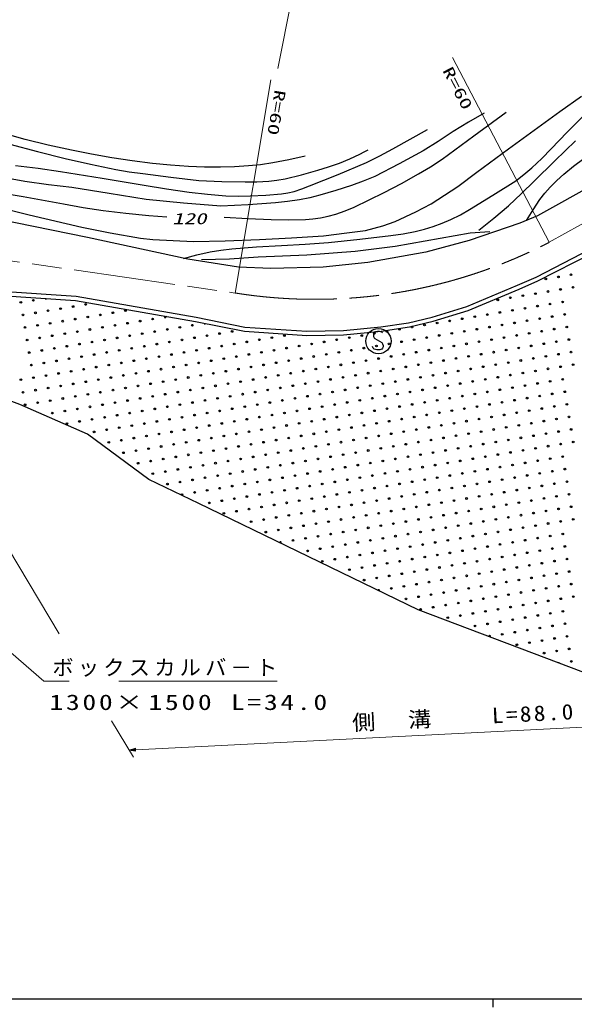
# Model space of a CAD drawing. Units: millimetres, scale not verified. Extents: x 40000 to 680000, y 20000 to 380000.
# Drawn here: x 212220 to 277586, y 204000 to 320511 of the extents above; entities that cross this region are included whole.
import ezdxf
from ezdxf.enums import TextEntityAlignment as Align

# ---------------------------------------------------------------- set-up
doc = ezdxf.new("R2010")
doc.units = ezdxf.units.MM
doc.header["$LTSCALE"] = 1000
doc.linetypes.add('CHAIN', pattern=[18.5, 12, -1.5, 3.5, -1.5])
for name, color, linetype, lineweight in [('M-BGD', 7, 'Continuous', 25), ('M-BGD-HTXT', 7, 'Continuous', 13), ('M-BMK', 2, 'CHAIN', 13), ('M-STR-STRC', 7, 'Continuous', 25), ('M-TTL-BAND', 7, 'Continuous', 25)]:
    doc.layers.add(name, color=color, linetype=linetype, lineweight=lineweight)
doc.styles.add('ＭＳ ゴシック', font='')
doc.styles.get('ＭＳ ゴシック').set_extended_font_data('MS Gothic')

# ---------------------------------------------------------------- blocks, each defined once
blk = doc.blocks.new('BUHIN58')
at = {"color": 7, "linetype": 'Continuous', "lineweight": 25}
blk.add_lwpolyline([(561, -915), (681, -895), (786, -829), (897, -713), (1023, -517), (1085, -325), (1079, -125), (994, 46), (853, 146), (754, 200), (596, 231), (469, 188), (-371, -243), (-533, -245), (-723, -194), (-866, -84), (-958, 38), (-1014, 199), (-945, 431), (-758, 721), (-657, 835), (-523, 918), (-364, 958), (-162, 952)], dxfattribs=at)
blk.add_circle((0, 0), 1492, dxfattribs=at)

msp = doc.modelspace()

# ---------------------------------------------------------------- linework, layer by layer
at = {"layer": 'M-BGD'}
for p, q in [((275898, 309674), (278442, 311495)), ((272851, 307478), (275898, 309674)), ((269852, 305282), (272851, 307478)), ((266102, 302530), (269852, 305282)), ((263880, 300843), (266102, 302530)), ((260719, 298781), (263880, 300843)), ((280559, 301437), (273247, 297386)), ((205550, 299462), (213343, 297480)), ((258931, 297844), (260719, 298781)), ((220186, 294817), (206847, 297534)), ((213343, 297480), (219550, 296049)), ((256467, 296692), (258931, 297844)), ((273247, 297386), (271172, 296497)), ((219550, 296049), (222870, 295353)), ((252986, 295648), (255021, 296183)), ((255021, 296183), (256467, 296692)), ((271172, 296497), (265194, 294471)), ((232043, 292248), (220186, 294817)), ((222870, 295353), (226459, 294737)), ((240486, 294603), (244262, 294791)), ((244262, 294791), (248032, 295005)), ((248032, 295005), (250790, 295353)), ((250790, 295353), (252986, 295648)), ((256466, 293780), (265331, 295353)), ((265331, 295353), (267639, 295511)), ((226459, 294737), (227905, 294576)), ((227905, 294576), (232693, 294335)), ((232693, 294335), (236442, 294416)), ((236442, 294416), (240486, 294603)), ((251744, 293202), (256466, 293780)), ((265194, 294471), (260081, 293088)), ((236952, 292311), (240309, 292521)), ((240309, 292521), (246079, 292783)), ((246079, 292783), (251744, 293202)), ((260081, 293088), (253263, 291853)), ((273082, 290153), (279535, 293463)), ((273298, 289702), (279764, 293018)), ((238021, 291309), (232043, 292248)), ((233647, 292206), (236952, 292311)), ((241801, 291161), (238021, 291309)), ((247977, 291309), (241801, 291161)), ((253263, 291853), (247977, 291309)), ((270884, 289176), (273082, 290153)), ((264923, 286684), (270884, 289176)), ((271087, 288719), (273298, 289702)), ((210018, 287983), (218792, 287393)), ((210051, 288481), (218852, 287890)), ((218852, 287890), (233015, 285403)), ((265093, 286214), (271087, 288719)), ((218792, 287393), (232922, 284912)), ((260830, 285419), (264923, 286684)), ((260961, 284936), (265093, 286214)), ((232922, 284912), (238700, 283757)), ((233015, 285403), (238766, 284254)), ((254783, 284278), (258066, 284765)), ((258066, 284765), (260830, 285419)), ((258161, 284273), (260961, 284936)), ((238700, 283757), (246070, 283266)), ((238766, 284254), (246082, 283766)), ((246070, 283266), (250398, 283340)), ((246082, 283766), (250369, 283839)), ((250369, 283839), (254783, 284278)), ((250398, 283340), (254844, 283782)), ((254844, 283782), (258161, 284273)), ((212235, 275118), (202191, 278870)), ((220220, 271600), (212235, 275118)), ((227451, 266285), (220220, 271600)), ((233325, 263417), (227451, 266285)), ((259171, 250896), (233325, 263417)), ((280163, 242962), (259171, 250896))]:
    msp.add_line(p, q, dxfattribs=at)
for points in [[(266976, 309491), (265129, 308429), (263314, 307316), (261555, 306152), (259766, 305040), (256932, 303495), (254066, 302002), (252714, 301450), (251332, 300951), (249477, 300348), (247604, 299801), (246411, 299507), (245194, 299269), (243789, 299063), (242375, 298917), (239148, 298687), (235925, 298518), (231515, 298872), (227122, 299285), (222748, 300026), (218360, 300709), (215595, 301038), (212827, 301430), (210887, 301763)], [(231521, 292361), (233097, 292776), (234684, 293132), (235943, 293336), (237212, 293480), (240143, 293701), (243087, 293862), (245851, 294022), (248617, 294242), (252300, 294622), (255978, 295062), (257421, 295269), (258853, 295536), (259920, 295800), (260972, 296122), (262024, 296508), (263054, 296950), (264168, 297509), (265254, 298122), (267992, 299798), (270693, 301523), (271647, 302250), (272571, 303031), (273749, 304129), (274884, 305268), (276767, 307241), (278695, 309173)], [(236319, 297223), (239089, 297045), (241862, 296927), (243880, 296904), (245899, 296940), (246785, 297007), (247674, 297134), (248592, 297333), (249495, 297589), (250569, 297969), (251623, 298405), (253420, 299244), (255190, 300138), (257212, 301204), (259208, 302325), (260624, 303171), (262006, 304068), (265769, 306827), (269544, 309591)], [(245853, 304432), (243954, 303996), (242035, 303618), (240613, 303409), (239173, 303257), (237528, 303149), (235869, 303101), (234000, 303111), (232121, 303181), (229987, 303335), (227859, 303550), (225459, 303856), (223067, 304223), (220692, 304638), (218321, 305113), (215581, 305722), (212853, 306390), (211065, 306874)], [(211727, 303333), (214373, 303006), (217022, 302618), (221944, 301812), (226869, 300985), (229520, 300551), (232190, 300174), (234353, 299921), (236528, 299727), (237957, 299694), (239397, 299721), (241233, 299816), (243071, 299971), (243824, 300079), (244573, 300247), (245472, 300546), (246364, 300908), (249740, 302264), (253089, 303673), (254659, 304441), (256213, 305267), (258258, 306404), (260301, 307564)], [(211062, 305816), (214318, 304951), (217586, 304145), (220555, 303460), (223539, 302834), (225117, 302580), (226714, 302385), (230020, 301934), (233338, 301543), (236060, 301426), (238799, 301369), (240179, 301387), (241564, 301467), (242535, 301581), (243496, 301755), (245418, 302225), (247341, 302757), (248634, 303144), (249906, 303588), (251120, 304098), (252321, 304669), (252805, 304910), (253297, 305157)], [(266327, 295668), (268094, 297090), (269821, 298557), (271365, 299993), (272875, 301480), (275292, 303876), (277754, 306230)], [(271954, 296831), (272727, 298085), (273547, 299300), (274125, 300047), (274757, 300765), (275532, 301544), (276358, 302289), (277513, 303230), (278713, 304130)], [(197254, 304041), (198478, 303349), (199730, 302710), (200756, 302265), (201804, 301877), (203005, 301502), (204224, 301185), (206041, 300793), (207881, 300459), (212619, 299656), (217360, 298791), (219701, 298368), (222060, 298003), (224737, 297687), (227434, 297429), (228500, 297336), (229575, 297243)]]:
    msp.add_lwpolyline(points, dxfattribs=at)
for centre in [(275720, 290174), (277199, 290422), (274240, 289926), (277447, 288943), (270050, 287704), (271529, 287951), (273009, 288199), (274488, 288447), (275967, 288695), (212346, 287163), (213826, 287411), (218512, 286675), (219991, 286923), (268570, 287456), (273256, 286720), (274736, 286968), (276215, 287215), (212594, 285684), (214073, 285931), (215553, 286179), (217032, 286427), (220239, 285443), (221718, 285691), (223198, 285939), (224677, 286187), (265859, 285481), (267339, 285729), (268818, 285976), (270298, 286224), (271777, 286472), (274984, 285488), (276463, 285736), (212842, 284204), (214321, 284452), (215801, 284700), (217280, 284948), (218759, 285195), (221966, 284212), (223445, 284459), (224925, 284707), (226404, 284955), (227884, 285203), (231090, 284219), (232570, 284467), (258463, 284242), (259942, 284489), (261421, 284737), (262901, 284985), (264380, 285233), (267587, 284249), (269066, 284497), (270545, 284745), (272025, 284993), (273504, 285240), (276711, 284257), (216048, 283220), (217528, 283468), (219007, 283716), (220487, 283964), (225173, 283228), (226652, 283476), (228131, 283724), (229611, 283971), (234297, 283235), (235776, 283483), (237255, 283731), (243421, 283243), (252545, 283250), (254024, 283498), (255504, 283746), (256983, 283994), (261669, 283258), (263149, 283506), (264628, 283754), (266107, 284001), (270793, 283265), (272273, 283513), (273752, 283761), (275231, 284009), (213090, 282725), (214569, 282973), (217776, 281989), (219255, 282237), (220734, 282484), (222214, 282732), (223693, 282980), (226900, 281996), (228379, 282244), (229859, 282492), (231338, 282740), (232817, 282988), (236024, 282004), (237503, 282252), (238983, 282499), (240462, 282747), (241941, 282995), (245148, 282011), (246627, 282259), (248107, 282507), (249586, 282755), (251066, 283003), (254272, 282019), (255752, 282267), (257231, 282514), (258710, 282762), (260190, 283010), (263396, 282026), (264876, 282274), (266355, 282522), (267835, 282770), (269314, 283018), (272520, 282034), (274000, 282282), (275479, 282529), (276959, 282777), (213337, 281245), (214817, 281493), (216296, 281741), (219503, 280757), (220982, 281005), (222462, 281253), (223941, 281501), (225420, 281748), (228627, 280765), (230106, 281013), (231586, 281260), (233065, 281508), (234545, 281756), (237751, 280772), (239231, 281020), (240710, 281268), (242189, 281516), (243669, 281764), (246875, 280780), (248355, 281028), (249834, 281275), (251313, 281523), (252793, 281771), (255999, 280787), (257479, 281035), (258958, 281283), (260438, 281531), (261917, 281779), (265124, 280795), (266603, 281043), (268082, 281290), (269562, 281538), (271041, 281786), (274248, 280802), (275727, 281050), (277206, 281298), (213585, 279766), (215065, 280014), (216544, 280262), (218023, 280509), (222709, 279773), (224189, 280021), (225668, 280269), (227148, 280517), (230354, 279533), (231834, 279781), (233313, 280029), (234792, 280277), (236272, 280524), (239478, 279541), (240958, 279788), (242437, 280036), (243916, 280284), (245396, 280532), (248602, 279548), (250082, 279796), (251561, 280044), (253041, 280292), (254520, 280539), (257727, 279556), (259206, 279804), (260685, 280051), (262165, 280299), (263644, 280547), (266851, 279563), (268330, 279811), (269810, 280059), (271289, 280307), (272768, 280554), (275975, 279571), (277454, 279819), (215312, 278534), (216792, 278782), (218271, 279030), (219751, 279278), (221230, 279526), (224437, 278542), (225916, 278790), (227395, 279038), (228875, 279285), (233561, 278549), (235040, 278797), (236520, 279045), (237999, 279293), (242685, 278557), (244164, 278805), (245644, 279053), (247123, 279300), (251809, 278564), (253288, 278812), (254768, 279060), (256247, 279308), (260933, 278572), (262413, 278820), (263892, 279068), (265371, 279315), (270057, 278579), (271537, 278827), (273016, 279075), (274496, 279323), (212354, 278039), (213833, 278287), (217040, 277303), (218519, 277551), (219998, 277798), (221478, 278046), (222957, 278294), (226164, 277310), (227643, 277558), (229123, 277806), (230602, 278054), (232081, 278302), (235288, 277318), (236767, 277566), (238247, 277813), (239726, 278061), (241206, 278309), (244412, 277325), (245892, 277573), (247371, 277821), (248850, 278069), (250330, 278317), (253536, 277333), (255016, 277581), (256495, 277828), (257974, 278076), (259454, 278324), (262660, 277340), (264140, 277588), (265619, 277836), (267099, 278084), (268578, 278332), (271785, 277348), (273264, 277596), (274743, 277844), (276223, 278091), (212602, 276559), (214081, 276807), (215560, 277055), (218767, 276071), (220246, 276319), (221726, 276567), (223205, 276815), (224684, 277063), (227891, 276079), (229370, 276327), (230850, 276574), (232329, 276822), (233809, 277070), (237015, 276086), (238495, 276334), (239974, 276582), (241453, 276830), (242933, 277078), (246139, 276094), (247619, 276342), (249098, 276589), (250577, 276837), (252057, 277085), (255263, 276101), (256743, 276349), (258222, 276597), (259702, 276845), (261181, 277093), (264388, 276109), (265867, 276357), (267346, 276604), (268826, 276852), (270305, 277100), (273512, 276116), (274991, 276364), (276471, 276612), (212849, 275080), (214329, 275328), (215808, 275576), (217288, 275823), (221973, 275087), (223453, 275335), (224932, 275583), (226412, 275831), (231098, 275095), (232577, 275343), (234056, 275591), (235536, 275838), (240222, 275103), (241701, 275350), (243181, 275598), (244660, 275846), (249346, 275110), (250825, 275358), (252305, 275606), (253784, 275853), (256991, 274870), (258470, 275118), (259949, 275365), (261429, 275613), (262908, 275861), (266115, 274877), (267594, 275125), (269074, 275373), (270553, 275621), (272032, 275868), (275239, 274885), (276718, 275133), (216056, 274096), (217535, 274344), (219015, 274592), (220494, 274840), (223701, 273856), (225180, 274104), (226659, 274352), (228139, 274599), (229618, 274847), (232825, 273863), (234304, 274111), (235784, 274359), (237263, 274607), (238742, 274855), (241949, 273871), (243428, 274119), (244908, 274367), (246387, 274614), (247867, 274862), (251073, 273878), (252553, 274126), (254032, 274374), (255511, 274622), (260197, 273886), (261677, 274134), (263156, 274382), (264635, 274629), (269321, 273893), (270801, 274141), (272280, 274389), (273760, 274637), (217783, 272865), (219263, 273112), (220742, 273360), (222221, 273608), (225428, 272624), (226907, 272872), (228387, 273120), (229866, 273368), (231345, 273616), (234552, 272632), (236031, 272880), (237511, 273127), (238990, 273375), (240470, 273623), (243676, 272639), (245156, 272887), (246635, 273135), (248114, 273383), (249594, 273631), (252800, 272647), (254280, 272895), (255759, 273143), (257238, 273390), (258718, 273638), (261924, 272654), (263404, 272902), (264883, 273150), (266363, 273398), (267842, 273646), (271049, 272662), (272528, 272910), (274007, 273158), (275487, 273405), (276966, 273653), (220990, 271881), (222469, 272129), (223949, 272377), (227155, 271393), (228634, 271641), (230114, 271888), (231593, 272136), (233073, 272384), (236279, 271400), (237759, 271648), (239238, 271896), (240717, 272144), (242197, 272392), (245403, 271408), (246883, 271656), (248362, 271903), (249842, 272151), (251321, 272399), (254528, 271415), (256007, 271663), (257486, 271911), (258966, 272159), (260445, 272407), (263652, 271423), (265131, 271671), (266610, 271918), (268090, 272166), (269569, 272414), (272776, 271430), (274255, 271678), (275735, 271926), (277214, 272174), (222717, 270649), (224196, 270897), (225676, 271145), (230362, 270409), (231841, 270657), (233320, 270905), (234800, 271152), (239486, 270417), (240965, 270664), (242445, 270912), (243924, 271160), (248610, 270424), (250089, 270672), (251569, 270920), (253048, 271167), (257734, 270432), (259214, 270679), (260693, 270927), (262172, 271175), (266858, 270439), (268338, 270687), (269817, 270935), (271296, 271183), (275982, 270447), (277462, 270694), (224444, 269418), (225924, 269666), (227403, 269913), (228882, 270161), (232089, 269177), (233568, 269425), (235048, 269673), (236527, 269921), (238006, 270169), (241213, 269185), (242692, 269433), (244172, 269681), (245651, 269928), (247131, 270176), (250337, 269192), (251817, 269440), (253296, 269688), (254775, 269936), (256255, 270184), (259461, 269200), (260941, 269448), (262420, 269696), (263899, 269943), (265379, 270191), (268585, 269207), (270065, 269455), (271544, 269703), (273024, 269951), (274503, 270199), (226171, 268186), (227651, 268434), (229130, 268682), (230610, 268930), (233816, 267946), (235295, 268194), (236775, 268442), (238254, 268689), (239734, 268937), (242940, 267953), (244420, 268201), (245899, 268449), (247378, 268697), (248858, 268945), (252064, 267961), (253544, 268209), (255023, 268457), (256503, 268704), (257982, 268952), (261189, 267968), (262668, 268216), (264147, 268464), (265627, 268712), (267106, 268960), (270313, 267976), (271792, 268224), (273271, 268472), (274751, 268719), (276230, 268967), (227899, 266955), (229378, 267202), (230857, 267450), (232337, 267698), (235543, 266714), (237023, 266962), (238502, 267210), (239981, 267458), (241461, 267706), (244667, 266722), (246147, 266970), (247626, 267217), (249106, 267465), (250585, 267713), (253792, 266729), (255271, 266977), (256750, 267225), (258230, 267473), (259709, 267721), (262916, 266737), (264395, 266985), (265875, 267232), (267354, 267480), (268833, 267728), (272040, 266744), (273519, 266992), (274999, 267240), (276478, 267488), (229626, 265723), (231105, 265971), (232585, 266219), (234064, 266466), (238750, 265731), (240229, 265978), (241709, 266226), (243188, 266474), (247874, 265738), (249353, 265986), (250833, 266234), (252312, 266482), (256998, 265746), (258478, 265993), (259957, 266241), (261436, 266489), (266122, 265753), (267602, 266001), (269081, 266249), (270560, 266497), (275246, 265761), (276726, 266008), (231353, 264491), (232832, 264739), (234312, 264987), (235791, 265235), (237271, 265483), (240477, 264499), (241956, 264747), (243436, 264995), (244915, 265242), (246395, 265490), (249601, 264506), (251081, 264754), (252560, 265002), (254039, 265250), (255519, 265498), (258725, 264514), (260205, 264762), (261684, 265010), (263164, 265257), (264643, 265505), (267850, 264522), (269329, 264769), (270808, 265017), (272288, 265265), (273767, 265513), (276974, 264529), (234560, 263508), (236039, 263756), (237518, 264003), (238998, 264251), (242204, 263267), (243684, 263515), (245163, 263763), (246642, 264011), (248122, 264259), (251328, 263275), (252808, 263523), (254287, 263771), (255767, 264018), (257246, 264266), (260453, 263282), (261932, 263530), (263411, 263778), (264891, 264026), (266370, 264274), (269577, 263290), (271056, 263538), (272536, 263786), (274015, 264033), (275494, 264281), (236287, 262276), (237766, 262524), (239246, 262772), (240725, 263020), (245411, 262284), (246890, 262531), (248370, 262779), (249849, 263027), (254535, 262291), (256014, 262539), (257494, 262787), (258973, 263035), (262180, 262051), (263659, 262299), (265139, 262546), (266618, 262794), (268097, 263042), (271304, 262058), (272783, 262306), (274263, 262554), (275742, 262802), (277221, 263050), (239493, 261292), (240973, 261540), (242452, 261788), (243932, 262036), (247138, 261052), (248617, 261300), (250097, 261548), (251576, 261796), (253056, 262043), (256262, 261060), (257742, 261307), (259221, 261555), (260700, 261803), (265386, 261067), (266866, 261315), (268345, 261563), (269825, 261811), (274511, 261075), (275990, 261322), (277469, 261570), (241221, 260061), (242700, 260309), (244179, 260556), (245659, 260804), (248865, 259821), (250345, 260068), (251824, 260316), (253303, 260564), (254783, 260812), (257989, 259828), (259469, 260076), (260948, 260324), (262428, 260571), (263907, 260819), (267114, 259836), (268593, 260083), (270072, 260331), (271552, 260579), (273031, 260827), (276238, 259843), (244427, 259077), (245907, 259325), (247386, 259573), (250593, 258589), (252072, 258837), (253551, 259085), (255031, 259332), (256510, 259580), (259717, 258596), (261196, 258844), (262675, 259092), (264155, 259340), (265634, 259588), (268841, 258604), (270320, 258852), (271800, 259100), (273279, 259347), (274758, 259595), (246154, 257845), (247634, 258093), (249113, 258341), (253799, 257605), (255278, 257853), (256758, 258101), (258237, 258349), (262923, 257613), (264403, 257861), (265882, 258108), (267361, 258356), (272047, 257620), (273527, 257868), (275006, 258116), (276486, 258364), (247882, 256614), (249361, 256862), (250840, 257110), (252320, 257357), (255526, 256374), (257006, 256621), (258485, 256869), (259964, 257117), (261444, 257365), (264650, 256381), (266130, 256629), (267609, 256877), (269089, 257125), (270568, 257372), (273775, 256389), (275254, 256636), (276733, 256884), (251088, 255630), (252568, 255878), (254047, 256126), (257254, 255142), (258733, 255390), (260212, 255638), (261692, 255885), (263171, 256133), (266378, 255150), (267857, 255397), (269336, 255645), (270816, 255893), (272295, 256141), (275502, 255157), (276981, 255405), (252815, 254399), (254295, 254646), (255774, 254894), (258981, 253910), (260460, 254158), (261939, 254406), (263419, 254654), (264898, 254902), (268105, 253918), (269584, 254166), (271064, 254414), (272543, 254661), (274022, 254909), (277229, 253925), (256022, 253415), (257501, 253663), (262187, 252927), (263667, 253175), (265146, 253422), (266625, 253670), (271311, 252934), (272791, 253182), (274270, 253430), (275750, 253678), (257749, 252183), (259229, 252431), (260708, 252679), (263915, 251695), (265394, 251943), (266873, 252191), (268353, 252439), (269832, 252686), (273039, 251703), (274518, 251950), (275997, 252198), (277477, 252446), (259476, 250952), (260956, 251200), (262435, 251447), (265642, 250464), (267121, 250711), (268600, 250959), (270080, 251207), (271559, 251455), (274766, 250471), (276245, 250719), (262683, 249968), (264162, 250216), (268848, 249480), (270328, 249728), (271807, 249975), (273286, 250223), (276493, 249240), (265890, 248984), (267369, 249232), (270576, 248248), (272055, 248496), (273534, 248744), (275014, 248992), (269096, 248000), (272303, 247017), (273782, 247264), (275261, 247512), (276741, 247760), (270823, 246769), (274030, 245785), (275509, 246033), (276989, 246281), (277236, 244801)]:
    msp.add_circle(centre, 99.5, dxfattribs=at)
for centre, start, end in [((215305, 287659), 194.44372, 337.86815), ((229363, 285451), 111.58967, 48.492), ((234049, 284715), 184.76615, 332.63458), ((238014, 261045), 40.32514, 87.9789), ((242948, 258829), 292.32989, 195.97415), ((254543, 253167), 319.14609, 169.15794), ((267617, 247753), 312.01049, 186.57937), ((275757, 244554), 23.00447, 115.58539)]:
    msp.add_arc(centre, 99.5, start, end, dxfattribs=at)
at = {"layer": 'M-BGD-HTXT'}
for p, q in [((245132, 327382), (242641, 314748)), ((263247, 316063), (274649, 294254)), ((237623, 288268), (241809, 313423)), ((195133, 284335), (216882, 248074)), ((184072, 269218), (215065, 242467)), ((215065, 242467), (218059, 242467)), ((223911, 242467), (242565, 242467)), ((223043, 237802), (225631, 233488)), ((225116, 234346), (312304, 238767))]:
    msp.add_line(p, q, dxfattribs=at)
for points in [[(225116, 234346), (225875, 234196), (225856, 234571)], [(225270, 234353), (225812, 234512), (225825, 234250)], [(225345, 234357), (225785, 234483), (225796, 234277)], [(225422, 234361), (225759, 234453), (225766, 234303)], [(225496, 234365), (225732, 234424), (225737, 234330)]]:
    msp.add_lwpolyline(points, close=True, dxfattribs=at)
for points in [[(225193, 234350), (225839, 234542), (225855, 234223), (225195, 234350)], [(225706, 234376), (225573, 234369), (225705, 234394), (225707, 234357), (225573, 234369)]]:
    msp.add_lwpolyline(points, dxfattribs=at)
at = {"layer": 'M-BMK'}
for p, q in [((274649, 294254), (283450, 299177)), ((200305, 293624), (237623, 288268))]:
    msp.add_line(p, q, dxfattribs=at)
msp.add_arc((247040, 347524), 60000, 260.96989, 297.39633, dxfattribs=at)
at = {"layer": 'M-TTL-BAND'}
for p, q in [((40000, 205000), (579000, 205000)), ((268000, 205000), (268000, 204000))]:
    msp.add_line(p, q, dxfattribs=at)

# ---------------------------------------------------------------- block references
at = {"layer": 'M-STR-STRC', "rotation": 122.84066}
msp.add_blockref('BUHIN58', (254507, 282598), dxfattribs=at)

# ---------------------------------------------------------------- texts
at = {"layer": 'M-BGD-HTXT', "style": 'ＭＳ ゴシック', "width": 1.5}
for rotation, p in [(297.5, (261664, 314345)), (260.5, (241900, 312385))]:
    msp.add_text('R=60', height=1320, rotation=rotation, dxfattribs=at).set_placement(p, align=Align.BOTTOM_LEFT)
at = {"layer": 'M-BGD-HTXT', "style": 'ＭＳ ゴシック', "oblique": 15, "width": 1.5}
msp.add_text('120', height=1320, dxfattribs=at).set_placement((230207, 295993), align=Align.BOTTOM_LEFT)
at = {"layer": 'M-BGD-HTXT', "char_height": 1833, "attachment_point": 7, "style": 'ＭＳ ゴシック'}
for s, insert in [('\\T1.2;ボックスカルバ－ト', (216070, 242982)), ('\\T1.2;\\W1.3;1300×1500\\~L=34.0\\~', (215717, 239041))]:
    msp.add_mtext(s, dxfattribs=dict(at, insert=insert))
at = {"layer": 'M-BGD-HTXT', "insert": (251455, 236455), "char_height": 1833, "attachment_point": 7, "rotation": 2.9, "style": 'ＭＳ ゴシック'}
msp.add_mtext('\\T1.2;\\W1.1;側\u3000溝\u3000\u3000L=88.0', dxfattribs=at)

doc.saveas('drawing.dxf')
